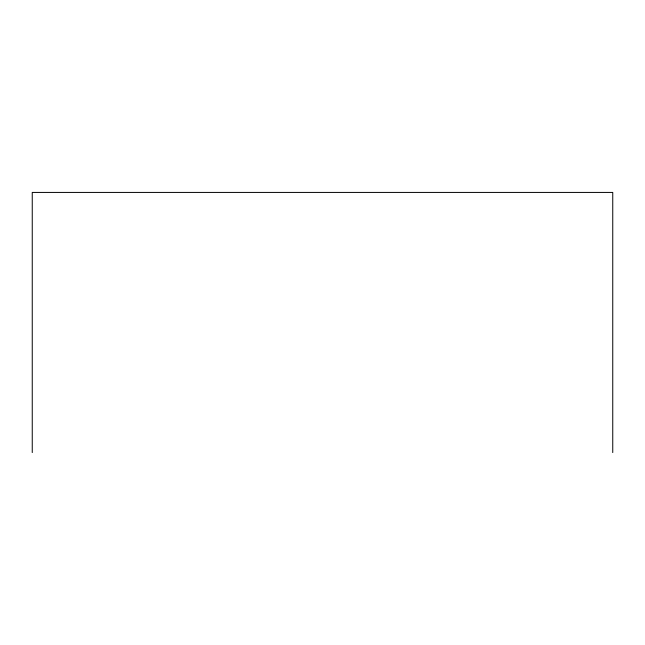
<?xml version="1.0" encoding="UTF-8"?>
<svg xmlns="http://www.w3.org/2000/svg" width="645" height="645" viewBox="0 0 645 645"><rect width="100%" height="100%" fill="white"/><g stroke="black" fill="none" stroke-linecap="round" stroke-linejoin="round"><path stroke-width="0.97" d="M612.75 452.572L612.75 192.428L32.25 192.428L32.25 452.572"/></g></svg>
